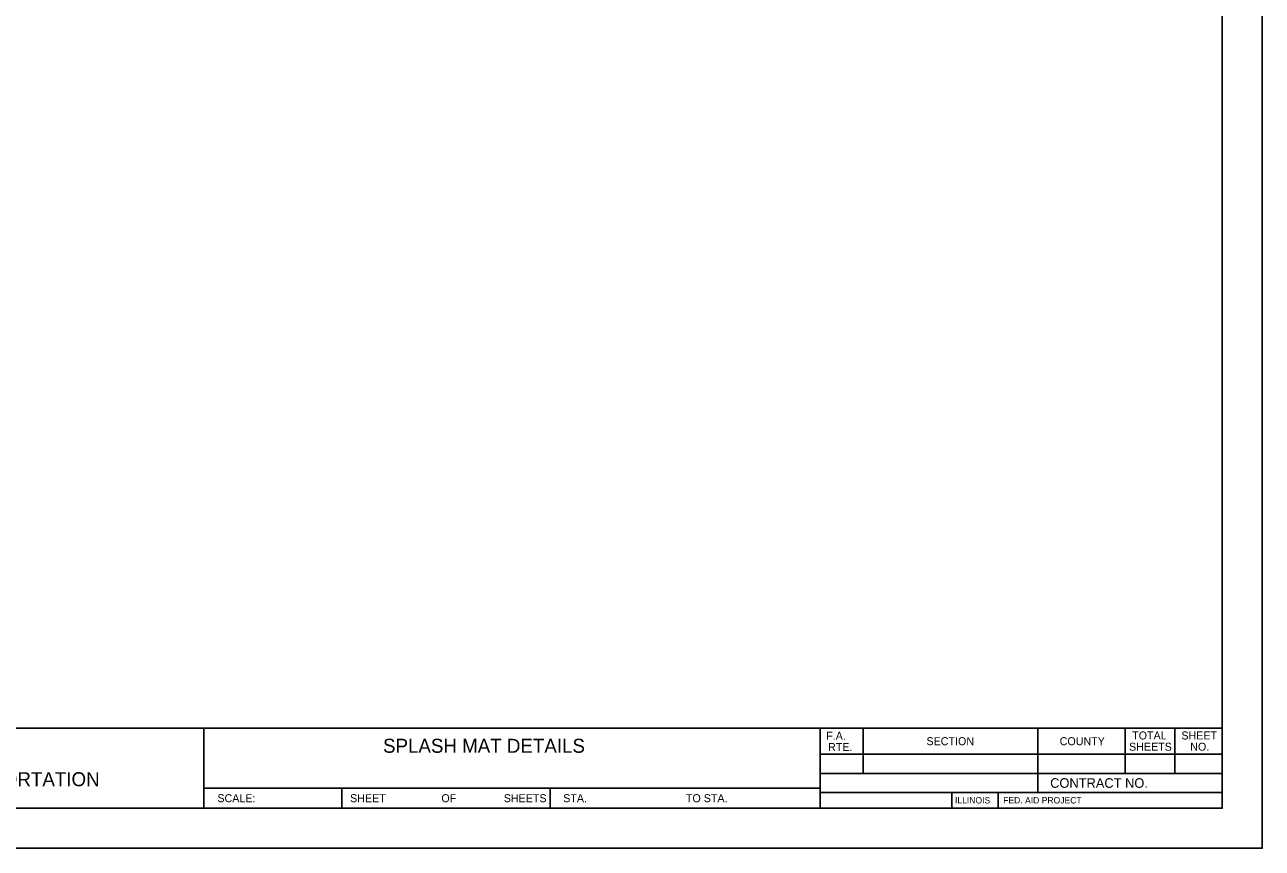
# Model space of a CAD drawing. Extents: x 1346939 to 1347619, y 1153505 to 1153945.
# Drawn here: x 1347310.1 to 1347619.4, y 1153505.2 to 1153711 of the extents above; entities that cross this region are included whole.
import ezdxf

# ---------------------------------------------------------------- set-up
doc = ezdxf.new("R2010")
doc.units = 0
for name, color, linetype in [('Level 48', 7, 'Continuous'), ('Sheets_50 Reference Boundary', 7, 'Continuous'), ('Sheets_General Details', 7, 'Continuous'), ('Sheets_Printer Plotting Border', 7, 'Continuous')]:
    doc.layers.add(name, color=color, linetype=linetype)

msp = doc.modelspace()

# ---------------------------------------------------------------- linework, layer by layer
at = {"layer": 'Level 48'}
msp.add_lwpolyline([(1346939.373, 1153945.217), (1347619.373, 1153945.217), (1347619.373, 1153505.217), (1346939.373, 1153505.217)], close=True, dxfattribs=at)
at = {"layer": 'Sheets_50 Reference Boundary'}
msp.add_lwpolyline([(1346979.373, 1153935.213), (1347609.373, 1153935.213), (1347609.373, 1153535.217), (1346979.373, 1153535.217)], close=True, dxfattribs=at)
at = {"layer": 'Sheets_General Details'}
for p, q in [((1347619.373, 1153505.217), (1347619.373, 1153945.217)), ((1346979.373, 1153535.217), (1347609.373, 1153535.217)), ((1347354.859, 1153535.217), (1347354.859, 1153515.217)), ((1347508.859, 1153535.217), (1347508.859, 1153515.217)), ((1347519.661, 1153535.217), (1347519.661, 1153523.913)), ((1347563.261, 1153535.217), (1347563.261, 1153519.113)), ((1347585.103, 1153535.217), (1347585.103, 1153523.913)), ((1347597.519, 1153535.217), (1347597.519, 1153523.913)), ((1347508.859, 1153528.713), (1347609.373, 1153528.713)), ((1347508.859, 1153523.913), (1347609.373, 1153523.913)), ((1347354.859, 1153520.217), (1347508.859, 1153520.217)), ((1347389.373, 1153520.217), (1347389.373, 1153515.217)), ((1347441.373, 1153520.217), (1347441.373, 1153515.217)), ((1347508.859, 1153519.113), (1347609.373, 1153519.113)), ((1347541.803, 1153519.113), (1347541.803, 1153515.217)), ((1347553.403, 1153519.113), (1347553.403, 1153515.217)), ((1347619.373, 1153505.217), (1346939.373, 1153505.217))]:
    msp.add_line(p, q, dxfattribs=at)
msp.add_lwpolyline([(1346979.373, 1153935.217), (1347609.373, 1153935.217), (1347609.373, 1153515.217), (1346979.373, 1153515.217)], close=True, dxfattribs=at)
at = {"layer": 'Sheets_Printer Plotting Border'}
msp.add_lwpolyline([(1346939.373, 1153505.217), (1347619.373, 1153505.217), (1347619.373, 1153945.217), (1346939.373, 1153945.217)], close=True, dxfattribs=at)

# ---------------------------------------------------------------- texts
at = {"layer": 'Sheets_General Details'}
for s, height, p in [('F.A.  ', 2, (1347510.402, 1153532.316)), ('TOTAL', 1.9996, (1347586.871, 1153532.388)), ('SHEET', 1.9996, (1347599.163, 1153532.388)), ('      SPLASH MAT DETAILS      ', 3.5, (1347391.843, 1153529.067)), ('RTE.', 2, (1347510.865, 1153529.516)), ('SECTION', 1.9996, (1347535.462, 1153530.963)), ('COUNTY', 1.9996, (1347568.75, 1153530.963)), ('SHEETS', 1.9996, (1347586.084, 1153529.588)), ('NO.', 1.9996, (1347601.368, 1153529.588)), ('DEPARTMENT OF TRANSPORTATION', 3.50004, (1347244.304, 1153520.717)), ('CONTRACT NO.      ', 2.4, (1347566.369, 1153520.313)), ('SCALE:          ', 2, (1347358.242, 1153516.717)), ('SHEET', 2, (1347391.413, 1153516.717)), ('OF', 2, (1347414.231, 1153516.717)), ('SHEETS', 2, (1347429.815, 1153516.717)), ('STA.', 2, (1347444.672, 1153516.717)), ('TO STA.', 2, (1347475.338, 1153516.717)), ('ILLINOIS', 1.6, (1347542.588, 1153516.406)), ('FED. AID PROJECT', 1.6, (1347554.62, 1153516.406))]:
    msp.add_text(s, height=height, dxfattribs=at).set_placement(p)

doc.saveas('drawing.dxf')
